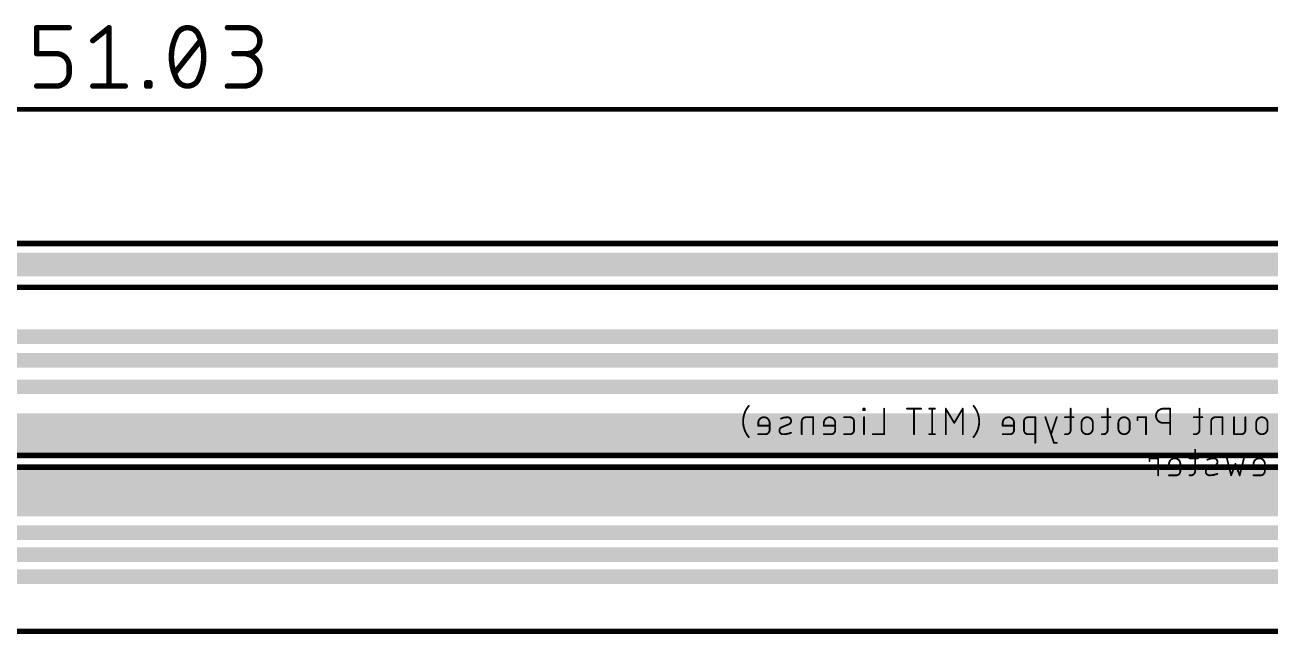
# Model space of a CAD drawing. Extents: x 6 to 264, y 30 to 75.
# Drawn here: x 135.34 to 170.04, y 54.53 to 71.49 of the extents above; entities that cross this region are included whole.
import ezdxf

# ---------------------------------------------------------------- set-up
doc = ezdxf.new("R2010")
doc.units = 0
for name, color, linetype in [('1', 12, 'CONTINUOUS'), ('16', 132, 'CONTINUOUS'), ('20', 31, 'CONTINUOUS'), ('26', 253, 'CONTINUOUS'), ('47', 253, 'CONTINUOUS')]:
    doc.layers.add(name, color=color, linetype=linetype)

msp = doc.modelspace()

# ---------------------------------------------------------------- linework, layer by layer
at = {"layer": '1'}
for points, const_width in [([(199.7964, 64.897), (62.7126, 64.897)], 0.4064), ([(188.6712, 62.8142), (65.8622, 62.8142)], 0.4064), ([(186.3344, 62.1538), (66.3194, 62.1538)], 0.4064), ([(184.4802, 61.4172), (66.4718, 61.4172)], 0.4064), ([(195.5292, 59.9694), (66.8274, 59.9694)], 0.508), ([(185.9731, 58.0136), (62.484, 58.0136)], 0.4064), ([(186.1029, 57.3532), (42.4688, 57.3532)], 0.4064), ([(186.2836, 56.7436), (40.0304, 56.7436)], 0.4064), ([(186.8678, 56.134), (35.306, 56.134)], 0.4064)]:
    msp.add_lwpolyline(points, dxfattribs=dict(at, const_width=const_width))
at = {"layer": '16'}
for points, const_width in [([(192.4558, 65.024), (25.6032, 65.024)], 0.254), ([(190.119, 64.6176), (27.559, 64.6176)], 0.254), ([(55.626, 64.1858), (197.4596, 64.1858)], 0.1524), ([(184.4802, 60.0456), (73.0758, 60.0456)], 1.27), ([(197.4596, 59.5122), (67.5132, 59.5122)], 0.1524), ([(197.8914, 59.182), (67.1576, 59.182)], 0.1524), ([(184.9374, 58.6232), (68.2244, 58.6232)], 1.27), ([(70.358, 54.61), (183.515, 54.61)], 0.1524)]:
    msp.add_lwpolyline(points, dxfattribs=dict(at, const_width=const_width))
at = {"layer": '20', "const_width": 0.1524}
for points in [[(181.3306, 65.405), (13.4366, 65.405)], [(188.722, 54.61), (70.358, 54.61)]]:
    msp.add_lwpolyline(points, dxfattribs=at)
at = {"layer": '26'}
for points, const_width in [([(155.5153, 60.8866, 0.1762), (155.3572, 60.452)], 0.0508), ([(155.525, 60.8785, 1), (155.5056, 60.8948)], 0.0254), ([(158.7067, 60.8203, 1), (158.7067, 60.7949)], 0.0254), ([(158.7194, 60.8076, 1), (158.694, 60.8076)], 0.0254), ([(158.7067, 60.7808, 1), (158.7067, 60.7554)], 0.0254), ([(158.694, 60.7681, 1), (158.7194, 60.7681)], 0.0254), ([(158.7589, 60.8076, 1), (158.7335, 60.8076)], 0.0254), ([(158.7335, 60.7681, 1), (158.7589, 60.7681)], 0.0254), ([(158.7462, 60.7949, 1), (158.7462, 60.8203)], 0.0254), ([(158.7462, 60.7554, 1), (158.7462, 60.7808)], 0.0254), ([(159.3012, 60.8076, 1), (159.2758, 60.8076)], 0.0254), ([(159.9234, 60.8203, 1), (159.9234, 60.7949)], 0.0254), ([(160.1336, 60.8076, 1), (160.1082, 60.8076)], 0.0254), ([(160.3185, 60.7949, 1), (160.3185, 60.8203)], 0.0254), ([(160.5448, 60.8203, 1), (160.5448, 60.7949)], 0.0254), ([(160.6365, 60.8076, 1), (160.6111, 60.8076)], 0.0254), ([(160.7028, 60.7949, 1), (160.7028, 60.8203)], 0.0254), ([(161.0149, 60.8141, 1), (160.9931, 60.8011)], 0.0254), ([(161.0167, 60.8076, 1), (160.9913, 60.8076)], 0.0254), ([(161.4908, 60.8076, 1), (161.4654, 60.8076)], 0.0254), ([(161.489, 60.8011, 1), (161.4672, 60.8141)], 0.0254), ([(161.9357, 60.452, 0.1762), (161.7776, 60.8866)], 0.0508), ([(161.7873, 60.8948, 1), (161.7679, 60.8785)], 0.0254), ([(164.4987, 60.8076, 1), (164.4733, 60.8076)], 0.0254), ([(165.5274, 60.8076, 1), (165.502, 60.8076)], 0.0254), ([(167.061, 60.8076, 1), (167.061, 60.4125)], 0.0508), ([(167.061, 60.8203, 1), (167.061, 60.7949)], 0.0254), ([(167.061, 60.7949, 1), (167.061, 60.8203)], 0.0254), ([(167.2712, 60.8076, 1), (167.2458, 60.8076)], 0.0254), ([(167.2585, 60.7949, 1), (167.2585, 60.8203)], 0.0254), ([(168.0877, 60.8076, 1), (168.0623, 60.8076)], 0.0254), ([(155.3572, 60.452, 0.1762), (155.5153, 60.0174)], 0.0508), ([(155.3699, 60.452, 1), (155.3445, 60.452)], 0.0254), ([(155.3445, 60.452, 1), (155.3699, 60.452)], 0.0254), ([(156.0956, 60.4125, 1), (155.7795, 60.4125)], 0.0508), ([(155.7922, 60.4125, 1), (155.7668, 60.4125)], 0.0254), ([(155.7668, 60.4125, 1), (155.7922, 60.4125)], 0.0254), ([(156.1083, 60.4125, 1), (156.0829, 60.4125)], 0.0254), ([(156.0829, 60.4125, 1), (156.1083, 60.4125)], 0.0254), ([(156.5912, 60.5705, 0.1025), (156.4134, 60.531)], 0.0508), ([(156.4082, 60.5426, 1), (156.4186, 60.5194)], 0.0254), ([(156.6307, 60.373, 0.8318), (156.5912, 60.5705)], 0.0508), ([(156.591, 60.5832, 1), (156.5914, 60.5578)], 0.0254), ([(156.5914, 60.5578, 1), (156.591, 60.5832)], 0.0254), ([(156.626, 60.3848, 1), (156.6354, 60.3612)], 0.0254), ([(156.6354, 60.3612, 1), (156.626, 60.3848)], 0.0254), ([(157.1096, 60.5705, 0.4142), (156.9911, 60.452)], 0.0508), ([(157.0038, 60.452, 1), (156.9784, 60.452)], 0.0254), ([(156.9784, 60.452, 1), (157.0038, 60.452)], 0.0254), ([(157.1096, 60.5832, 1), (157.1096, 60.5578)], 0.0254), ([(157.1096, 60.5578, 1), (157.1096, 60.5832)], 0.0254), ([(157.3199, 60.5705, 1), (157.2945, 60.5705)], 0.0254), ([(157.3072, 60.5578, 1), (157.3072, 60.5832)], 0.0254), ([(157.9244, 60.4125, 1), (157.6083, 60.4125)], 0.0508), ([(157.621, 60.4125, 1), (157.5956, 60.4125)], 0.0254), ([(157.5956, 60.4125, 1), (157.621, 60.4125)], 0.0254), ([(157.9371, 60.4125, 1), (157.9117, 60.4125)], 0.0254), ([(157.9117, 60.4125, 1), (157.9371, 60.4125)], 0.0254), ([(158.1729, 60.5832, 1), (158.1729, 60.5578)], 0.0254), ([(158.4494, 60.452, 0.4142), (158.3309, 60.5705)], 0.0508), ([(158.3309, 60.5832, 1), (158.3309, 60.5578)], 0.0254), ([(158.3309, 60.5578, 1), (158.3309, 60.5832)], 0.0254), ([(158.4621, 60.452, 1), (158.4367, 60.452)], 0.0254), ([(158.4367, 60.452, 1), (158.4621, 60.452)], 0.0254), ([(158.7392, 60.5705, 1), (158.7138, 60.5705)], 0.0254), ([(161.2302, 60.419, 1), (161.2519, 60.406)], 0.0254), ([(161.2302, 60.406, 1), (161.2519, 60.419)], 0.0254), ([(161.7776, 60.0174, 0.1762), (161.9357, 60.452)], 0.0508), ([(161.9484, 60.452, 1), (161.923, 60.452)], 0.0254), ([(161.923, 60.452, 1), (161.9484, 60.452)], 0.0254), ([(162.9078, 60.4125, 1), (162.5917, 60.4125)], 0.0508), ([(162.6044, 60.4125, 1), (162.579, 60.4125)], 0.0254), ([(162.579, 60.4125, 1), (162.6044, 60.4125)], 0.0254), ([(162.9205, 60.4125, 1), (162.8951, 60.4125)], 0.0254), ([(162.8951, 60.4125, 1), (162.9205, 60.4125)], 0.0254), ([(163.3014, 60.5705, 0.4142), (163.1829, 60.452)], 0.0508), ([(163.1956, 60.452, 1), (163.1702, 60.452)], 0.0254), ([(163.1702, 60.452, 1), (163.1956, 60.452)], 0.0254), ([(163.3014, 60.5832, 1), (163.3014, 60.5578)], 0.0254), ([(163.3014, 60.5578, 1), (163.3014, 60.5832)], 0.0254), ([(163.5116, 60.5705, 1), (163.4862, 60.5705)], 0.0254), ([(163.4989, 60.5578, 1), (163.4989, 60.5832)], 0.0254), ([(163.7925, 60.5745, 1), (163.7684, 60.5665)], 0.0254), ([(164.1086, 60.5665, 1), (164.0845, 60.5745)], 0.0254), ([(164.328, 60.5832, 1), (164.328, 60.5578)], 0.0254), ([(164.565, 60.5578, 1), (164.565, 60.5832)], 0.0254), ([(165.1024, 60.4125, 1), (164.7863, 60.4125)], 0.0508), ([(164.799, 60.4125, 1), (164.7736, 60.4125)], 0.0254), ([(164.7736, 60.4125, 1), (164.799, 60.4125)], 0.0254), ([(165.1151, 60.4125, 1), (165.0897, 60.4125)], 0.0254), ([(165.0897, 60.4125, 1), (165.1151, 60.4125)], 0.0254), ([(165.3567, 60.5832, 1), (165.3567, 60.5578)], 0.0254), ([(165.5937, 60.5578, 1), (165.5937, 60.5832)], 0.0254), ([(166.1311, 60.4125, 1), (165.815, 60.4125)], 0.0508), ([(165.8277, 60.4125, 1), (165.8023, 60.4125)], 0.0254), ([(165.8023, 60.4125, 1), (165.8277, 60.4125)], 0.0254), ([(166.1438, 60.4125, 1), (166.1184, 60.4125)], 0.0254), ([(166.1184, 60.4125, 1), (166.1438, 60.4125)], 0.0254), ([(166.3475, 60.5832, 1), (166.3475, 60.5578)], 0.0254), ([(166.3602, 60.5705, 1), (166.3348, 60.5705)], 0.0254), ([(166.3348, 60.4915, 1), (166.3602, 60.4915)], 0.0254), ([(166.5973, 60.5705, 1), (166.5719, 60.5705)], 0.0254), ([(166.5846, 60.5578, 1), (166.5846, 60.5832)], 0.0254), ([(167.061, 60.4252, 1), (167.061, 60.3998)], 0.0254), ([(167.061, 60.3998, 1), (167.061, 60.4252)], 0.0254), ([(167.2585, 60.3998, 1), (167.2585, 60.4252)], 0.0254), ([(167.917, 60.5832, 1), (167.917, 60.5578)], 0.0254), ([(168.154, 60.5578, 1), (168.154, 60.5832)], 0.0254), ([(168.5167, 60.5705, 0.4142), (168.3981, 60.452)], 0.0508), ([(168.4108, 60.452, 1), (168.3854, 60.452)], 0.0254), ([(168.3854, 60.452, 1), (168.4108, 60.452)], 0.0254), ([(168.5167, 60.5832, 1), (168.5167, 60.5578)], 0.0254), ([(168.5167, 60.5578, 1), (168.5167, 60.5832)], 0.0254), ([(168.7269, 60.5705, 1), (168.7015, 60.5705)], 0.0254), ([(168.7142, 60.5578, 1), (168.7142, 60.5832)], 0.0254), ([(169.0509, 60.5705, 1), (169.0255, 60.5705)], 0.0254), ([(169.367, 60.5705, 1), (169.3416, 60.5705)], 0.0254), ([(169.9715, 60.4125, 1), (169.6554, 60.4125)], 0.0508), ([(169.6681, 60.4125, 1), (169.6427, 60.4125)], 0.0254), ([(169.6427, 60.4125, 1), (169.6681, 60.4125)], 0.0254), ([(169.9842, 60.4125, 1), (169.9588, 60.4125)], 0.0254), ([(169.9588, 60.4125, 1), (169.9842, 60.4125)], 0.0254), ([(155.5056, 60.0092, 1), (155.525, 60.0255)], 0.0254), ([(155.7795, 60.3462, 1), (155.7795, 60.3208)], 0.0254), ([(155.7668, 60.3335, 1), (155.7922, 60.3335)], 0.0254), ([(155.7795, 60.1091, 1), (155.7795, 60.0837)], 0.0254), ([(155.9771, 60.0964, 0.4142), (156.0956, 60.2149)], 0.0508), ([(155.9771, 60.1091, 1), (155.9771, 60.0837)], 0.0254), ([(155.9771, 60.0837, 1), (155.9771, 60.1091)], 0.0254), ([(156.1083, 60.2149, 1), (156.0829, 60.2149)], 0.0254), ([(156.0829, 60.2149, 1), (156.1083, 60.2149)], 0.0254), ([(156.0956, 60.3208, 1), (156.0956, 60.3462)], 0.0254), ([(156.4331, 60.294, 0.8318), (156.4727, 60.0964)], 0.0508), ([(156.4284, 60.3057, 1), (156.4379, 60.2822)], 0.0254), ([(156.4379, 60.2822, 1), (156.4284, 60.3057)], 0.0254), ([(156.4725, 60.1091, 1), (156.4728, 60.0837)], 0.0254), ([(156.4727, 60.0964, 0.083), (156.69, 60.1359)], 0.0508), ([(156.4728, 60.0837, 1), (156.4725, 60.1091)], 0.0254), ([(156.6943, 60.124, 1), (156.6857, 60.1479)], 0.0254), ([(156.9784, 60.0964, 1), (157.0038, 60.0964)], 0.0254), ([(157.2945, 60.0964, 1), (157.3199, 60.0964)], 0.0254), ([(157.6083, 60.3462, 1), (157.6083, 60.3208)], 0.0254), ([(157.5956, 60.3335, 1), (157.621, 60.3335)], 0.0254), ([(157.6083, 60.1091, 1), (157.6083, 60.0837)], 0.0254), ([(157.8059, 60.0964, 0.4142), (157.9244, 60.2149)], 0.0508), ([(157.8059, 60.1091, 1), (157.8059, 60.0837)], 0.0254), ([(157.8059, 60.0837, 1), (157.8059, 60.1091)], 0.0254), ([(157.9371, 60.2149, 1), (157.9117, 60.2149)], 0.0254), ([(157.9117, 60.2149, 1), (157.9371, 60.2149)], 0.0254), ([(157.9244, 60.3208, 1), (157.9244, 60.3462)], 0.0254), ([(158.1729, 60.1091, 1), (158.1729, 60.0837)], 0.0254), ([(158.3309, 60.0964, 0.4142), (158.4494, 60.2149)], 0.0508), ([(158.3309, 60.1091, 1), (158.3309, 60.0837)], 0.0254), ([(158.3309, 60.0837, 1), (158.3309, 60.1091)], 0.0254), ([(158.4621, 60.2149, 1), (158.4367, 60.2149)], 0.0254), ([(158.4367, 60.2149, 1), (158.4621, 60.2149)], 0.0254), ([(158.7138, 60.0964, 1), (158.7392, 60.0964)], 0.0254), ([(158.9724, 60.1091, 1), (158.9724, 60.0837)], 0.0254), ([(159.2758, 60.0964, 1), (159.3012, 60.0964)], 0.0254), ([(159.2885, 60.0837, 1), (159.2885, 60.1091)], 0.0254), ([(160.1082, 60.0964, 1), (160.1336, 60.0964)], 0.0254), ([(160.5448, 60.1091, 1), (160.5448, 60.0837)], 0.0254), ([(160.6111, 60.0964, 1), (160.6365, 60.0964)], 0.0254), ([(160.7028, 60.0837, 1), (160.7028, 60.1091)], 0.0254), ([(160.9913, 60.0964, 1), (161.0167, 60.0964)], 0.0254), ([(161.4654, 60.0964, 1), (161.4908, 60.0964)], 0.0254), ([(161.7679, 60.0255, 1), (161.7873, 60.0092)], 0.0254), ([(162.5917, 60.3462, 1), (162.5917, 60.3208)], 0.0254), ([(162.579, 60.3335, 1), (162.6044, 60.3335)], 0.0254), ([(162.5917, 60.1091, 1), (162.5917, 60.0837)], 0.0254), ([(162.7893, 60.0964, 0.4142), (162.9078, 60.2149)], 0.0508), ([(162.7893, 60.1091, 1), (162.7893, 60.0837)], 0.0254), ([(162.7893, 60.0837, 1), (162.7893, 60.1091)], 0.0254), ([(162.9205, 60.2149, 1), (162.8951, 60.2149)], 0.0254), ([(162.8951, 60.2149, 1), (162.9205, 60.2149)], 0.0254), ([(162.9078, 60.3208, 1), (162.9078, 60.3462)], 0.0254), ([(163.1829, 60.2149, 0.4142), (163.3014, 60.0964)], 0.0508), ([(163.1956, 60.2149, 1), (163.1702, 60.2149)], 0.0254), ([(163.1702, 60.2149, 1), (163.1956, 60.2149)], 0.0254), ([(163.3014, 60.1091, 1), (163.3014, 60.0837)], 0.0254), ([(163.3014, 60.0837, 1), (163.3014, 60.1091)], 0.0254), ([(163.4989, 60.0837, 1), (163.4989, 60.1091)], 0.0254), ([(163.9265, 60.1004, 1), (163.9505, 60.0924)], 0.0254), ([(164.328, 60.1091, 1), (164.328, 60.0837)], 0.0254), ([(164.3675, 60.0964, 0.4142), (164.486, 60.2149)], 0.0508), ([(164.3675, 60.1091, 1), (164.3675, 60.0837)], 0.0254), ([(164.3675, 60.0837, 1), (164.3675, 60.1091)], 0.0254), ([(164.4987, 60.2149, 1), (164.4733, 60.2149)], 0.0254), ([(164.4733, 60.2149, 1), (164.4987, 60.2149)], 0.0254), ([(164.7863, 60.2544, 1), (165.1024, 60.2544)], 0.0508), ([(164.799, 60.2544, 1), (164.7736, 60.2544)], 0.0254), ([(164.7736, 60.2544, 1), (164.799, 60.2544)], 0.0254), ([(165.1151, 60.2544, 1), (165.0897, 60.2544)], 0.0254), ([(165.0897, 60.2544, 1), (165.1151, 60.2544)], 0.0254), ([(165.3567, 60.1091, 1), (165.3567, 60.0837)], 0.0254), ([(165.3962, 60.0964, 0.4142), (165.5147, 60.2149)], 0.0508), ([(165.3962, 60.1091, 1), (165.3962, 60.0837)], 0.0254), ([(165.3962, 60.0837, 1), (165.3962, 60.1091)], 0.0254), ([(165.5274, 60.2149, 1), (165.502, 60.2149)], 0.0254), ([(165.502, 60.2149, 1), (165.5274, 60.2149)], 0.0254), ([(165.815, 60.2544, 1), (166.1311, 60.2544)], 0.0508), ([(165.8277, 60.2544, 1), (165.8023, 60.2544)], 0.0254), ([(165.8023, 60.2544, 1), (165.8277, 60.2544)], 0.0254), ([(166.1438, 60.2544, 1), (166.1184, 60.2544)], 0.0254), ([(166.1184, 60.2544, 1), (166.1438, 60.2544)], 0.0254), ([(166.5719, 60.0964, 1), (166.5973, 60.0964)], 0.0254), ([(167.2458, 60.0964, 1), (167.2712, 60.0964)], 0.0254), ([(167.917, 60.1091, 1), (167.917, 60.0837)], 0.0254), ([(167.9565, 60.0964, 0.4142), (168.075, 60.2149)], 0.0508), ([(167.9565, 60.1091, 1), (167.9565, 60.0837)], 0.0254), ([(167.9565, 60.0837, 1), (167.9565, 60.1091)], 0.0254), ([(168.0877, 60.2149, 1), (168.0623, 60.2149)], 0.0254), ([(168.0623, 60.2149, 1), (168.0877, 60.2149)], 0.0254), ([(168.3854, 60.0964, 1), (168.4108, 60.0964)], 0.0254), ([(168.7015, 60.0964, 1), (168.7269, 60.0964)], 0.0254), ([(169.0382, 60.1091, 1), (169.0382, 60.0837)], 0.0254), ([(169.0255, 60.0964, 1), (169.0509, 60.0964)], 0.0254), ([(169.2358, 60.0964, 0.4142), (169.3543, 60.2149)], 0.0508), ([(169.2358, 60.1091, 1), (169.2358, 60.0837)], 0.0254), ([(169.2358, 60.0837, 1), (169.2358, 60.1091)], 0.0254), ([(169.367, 60.2149, 1), (169.3416, 60.2149)], 0.0254), ([(169.3416, 60.2149, 1), (169.367, 60.2149)], 0.0254), ([(169.6554, 60.2544, 1), (169.9715, 60.2544)], 0.0508), ([(169.6681, 60.2544, 1), (169.6427, 60.2544)], 0.0254), ([(169.6427, 60.2544, 1), (169.6681, 60.2544)], 0.0254), ([(169.9842, 60.2544, 1), (169.9588, 60.2544)], 0.0254), ([(169.9588, 60.2544, 1), (169.9842, 60.2544)], 0.0254), ([(163.4862, 59.8593, 1), (163.5116, 59.8593)], 0.0254), ([(164.0175, 59.872, 1), (164.0175, 59.8466)], 0.0254), ([(164.0055, 59.8553, 1), (164.0296, 59.8634)], 0.0254), ([(164.0965, 59.8466, 1), (164.0965, 59.872)], 0.0254), ([(167.9672, 59.6646, 1), (167.9418, 59.6646)], 0.0254), ([(166.6842, 59.4402, 1), (166.6842, 59.4148)], 0.0254), ([(166.6969, 59.4275, 1), (166.6715, 59.4275)], 0.0254), ([(166.6715, 59.3485, 1), (166.6969, 59.3485)], 0.0254), ([(166.934, 59.4275, 1), (166.9086, 59.4275)], 0.0254), ([(166.9213, 59.4148, 1), (166.9213, 59.4402)], 0.0254), ([(167.5422, 59.2695, 1), (167.2261, 59.2695)], 0.0508), ([(167.7965, 59.4402, 1), (167.7965, 59.4148)], 0.0254), ([(168.0335, 59.4148, 1), (168.0335, 59.4402)], 0.0254), ([(168.4721, 59.4275, 0.1025), (168.2943, 59.388)], 0.0508), ([(168.2891, 59.3996, 1), (168.2995, 59.3764)], 0.0254), ([(168.5116, 59.23, 0.8318), (168.4721, 59.4275)], 0.0508), ([(168.4719, 59.4402, 1), (168.4723, 59.4148)], 0.0254), ([(168.4723, 59.4148, 1), (168.4719, 59.4402)], 0.0254), ([(168.851, 59.4306, 1), (168.8264, 59.4245)], 0.0254), ([(169.3251, 59.4245, 1), (169.3005, 59.4306)], 0.0254), ([(169.8967, 59.2695, 1), (169.5807, 59.2695)], 0.0508), ([(167.2388, 59.2695, 1), (167.2134, 59.2695)], 0.0254), ([(167.2134, 59.2695, 1), (167.2388, 59.2695)], 0.0254), ([(167.2261, 59.2032, 1), (167.2261, 59.1778)], 0.0254), ([(167.2134, 59.1905, 1), (167.2388, 59.1905)], 0.0254), ([(167.4236, 58.9534, 0.4142), (167.5422, 59.0719)], 0.0508), ([(167.5549, 59.2695, 1), (167.5295, 59.2695)], 0.0254), ([(167.5295, 59.2695, 1), (167.5549, 59.2695)], 0.0254), ([(167.5549, 59.0719, 1), (167.5295, 59.0719)], 0.0254), ([(167.5295, 59.0719, 1), (167.5549, 59.0719)], 0.0254), ([(167.5422, 59.1778, 1), (167.5422, 59.2032)], 0.0254), ([(167.836, 58.9534, 0.4142), (167.9545, 59.0719)], 0.0508), ([(167.9672, 59.0719, 1), (167.9418, 59.0719)], 0.0254), ([(167.9418, 59.0719, 1), (167.9672, 59.0719)], 0.0254), ([(168.3141, 59.151, 0.8318), (168.3536, 58.9534)], 0.0508), ([(168.3093, 59.1627, 1), (168.3188, 59.1392)], 0.0254), ([(168.3188, 59.1392, 1), (168.3093, 59.1627)], 0.0254), ([(168.3536, 58.9534, 0.083), (168.5709, 58.9929)], 0.0508), ([(168.5069, 59.2418, 1), (168.5163, 59.2182)], 0.0254), ([(168.5163, 59.2182, 1), (168.5069, 59.2418)], 0.0254), ([(168.5752, 58.981, 1), (168.5666, 59.0049)], 0.0254), ([(169.0877, 59.2739, 1), (169.0639, 59.265)], 0.0254), ([(169.0877, 59.265, 1), (169.0639, 59.2739)], 0.0254), ([(169.5934, 59.2695, 1), (169.568, 59.2695)], 0.0254), ([(169.568, 59.2695, 1), (169.5934, 59.2695)], 0.0254), ([(169.5807, 59.2032, 1), (169.5807, 59.1778)], 0.0254), ([(169.568, 59.1905, 1), (169.5934, 59.1905)], 0.0254), ([(169.7782, 58.9534, 0.4142), (169.8967, 59.0719)], 0.0508), ([(169.9094, 59.2695, 1), (169.884, 59.2695)], 0.0254), ([(169.884, 59.2695, 1), (169.9094, 59.2695)], 0.0254), ([(169.9094, 59.0719, 1), (169.884, 59.0719)], 0.0254), ([(169.884, 59.0719, 1), (169.9094, 59.0719)], 0.0254), ([(169.8967, 59.1778, 1), (169.8967, 59.2032)], 0.0254), ([(166.9086, 58.9534, 1), (166.934, 58.9534)], 0.0254), ([(167.2261, 58.9661, 1), (167.2261, 58.9407)], 0.0254), ([(167.4236, 58.9661, 1), (167.4236, 58.9407)], 0.0254), ([(167.4236, 58.9407, 1), (167.4236, 58.9661)], 0.0254), ([(167.7965, 58.9661, 1), (167.7965, 58.9407)], 0.0254), ([(167.836, 58.9661, 1), (167.836, 58.9407)], 0.0254), ([(167.836, 58.9407, 1), (167.836, 58.9661)], 0.0254), ([(168.3534, 58.9661, 1), (168.3537, 58.9407)], 0.0254), ([(168.3537, 58.9407, 1), (168.3534, 58.9661)], 0.0254), ([(168.9453, 58.9579, 1), (168.9691, 58.9489)], 0.0254), ([(168.9449, 58.9503, 1), (168.9695, 58.9565)], 0.0254), ([(169.182, 58.9565, 1), (169.2066, 58.9503)], 0.0254), ([(169.1824, 58.9489, 1), (169.2062, 58.9579)], 0.0254), ([(169.5807, 58.9661, 1), (169.5807, 58.9407)], 0.0254), ([(169.7782, 58.9661, 1), (169.7782, 58.9407)], 0.0254), ([(169.7782, 58.9407, 1), (169.7782, 58.9661)], 0.0254)]:
    msp.add_lwpolyline(points, format="xyb", dxfattribs=dict(at, const_width=const_width))
at = {"layer": '26', "const_width": 0.0508}
for points in [[(158.7462, 60.8076), (158.7067, 60.8076)], [(158.7067, 60.8076), (158.7067, 60.7681)], [(158.7067, 60.7681), (158.7462, 60.7681)], [(158.7462, 60.7681), (158.7462, 60.8076)], [(159.2885, 60.8076), (159.2885, 60.0964)], [(160.3185, 60.8076), (159.9234, 60.8076)], [(160.1209, 60.0964), (160.1209, 60.8076)], [(160.7028, 60.8076), (160.5448, 60.8076)], [(160.6238, 60.8076), (160.6238, 60.0964)], [(161.241, 60.4125), (161.004, 60.8076)], [(161.004, 60.8076), (161.004, 60.0964)], [(161.4781, 60.8076), (161.241, 60.4125)], [(161.4781, 60.0964), (161.4781, 60.8076)], [(164.486, 60.8076), (164.486, 60.2149)], [(165.5147, 60.8076), (165.5147, 60.2149)], [(167.2585, 60.8076), (167.061, 60.8076)], [(167.2585, 60.0964), (167.2585, 60.8076)], [(168.075, 60.8076), (168.075, 60.2149)], [(155.7795, 60.4125), (155.7795, 60.3335)], [(156.0956, 60.2149), (156.0956, 60.4125)], [(156.4331, 60.294), (156.6307, 60.373)], [(156.9911, 60.452), (156.9911, 60.0964)], [(157.3072, 60.5705), (157.1096, 60.5705)], [(157.3072, 60.0964), (157.3072, 60.5705)], [(157.6083, 60.4125), (157.6083, 60.3335)], [(157.9244, 60.2149), (157.9244, 60.4125)], [(158.3309, 60.5705), (158.1729, 60.5705)], [(158.4494, 60.2149), (158.4494, 60.452)], [(158.7265, 60.0964), (158.7265, 60.5705)], [(162.5917, 60.4125), (162.5917, 60.3335)], [(162.9078, 60.2149), (162.9078, 60.4125)], [(163.1829, 60.452), (163.1829, 60.2149)], [(163.4989, 60.5705), (163.3014, 60.5705)], [(163.4989, 59.8593), (163.4989, 60.5705)], [(164.0175, 59.8593), (163.7805, 60.5705)], [(164.0965, 60.5705), (163.9385, 60.0964)], [(164.565, 60.5705), (164.328, 60.5705)], [(164.7863, 60.4125), (164.7863, 60.2544)], [(165.1024, 60.2544), (165.1024, 60.4125)], [(165.5937, 60.5705), (165.3567, 60.5705)], [(165.815, 60.4125), (165.815, 60.2544)], [(166.1311, 60.2544), (166.1311, 60.4125)], [(166.5846, 60.5705), (166.3475, 60.5705)], [(166.3475, 60.5705), (166.3475, 60.4915)], [(166.5846, 60.0964), (166.5846, 60.5705)], [(167.061, 60.4125), (167.2585, 60.4125)], [(168.154, 60.5705), (167.917, 60.5705)], [(168.3981, 60.452), (168.3981, 60.0964)], [(168.7142, 60.5705), (168.5167, 60.5705)], [(168.7142, 60.0964), (168.7142, 60.5705)], [(169.0382, 60.0964), (169.0382, 60.5705)], [(169.3543, 60.5705), (169.3543, 60.2149)], [(169.6554, 60.4125), (169.6554, 60.2544)], [(169.9715, 60.2544), (169.9715, 60.4125)], [(155.7795, 60.3335), (156.0956, 60.3335)], [(155.7795, 60.0964), (155.9771, 60.0964)], [(157.6083, 60.3335), (157.9244, 60.3335)], [(157.6083, 60.0964), (157.8059, 60.0964)], [(158.1729, 60.0964), (158.3309, 60.0964)], [(159.2885, 60.0964), (158.9724, 60.0964)], [(160.7028, 60.0964), (160.5448, 60.0964)], [(162.5917, 60.3335), (162.9078, 60.3335)], [(162.5917, 60.0964), (162.7893, 60.0964)], [(163.3014, 60.0964), (163.4989, 60.0964)], [(164.3675, 60.0964), (164.328, 60.0964)], [(165.3962, 60.0964), (165.3567, 60.0964)], [(167.9565, 60.0964), (167.917, 60.0964)], [(169.2358, 60.0964), (169.0382, 60.0964)], [(164.0965, 59.8593), (164.0175, 59.8593)], [(167.9545, 59.6646), (167.9545, 59.0719)], [(166.9213, 59.4275), (166.6842, 59.4275)], [(166.6842, 59.4275), (166.6842, 59.3485)], [(166.9213, 58.9534), (166.9213, 59.4275)], [(168.0335, 59.4275), (167.7965, 59.4275)], [(168.9572, 58.9534), (168.8387, 59.4275)], [(169.3128, 59.4275), (169.1943, 58.9534)], [(167.2261, 59.2695), (167.2261, 59.1905)], [(167.2261, 59.1905), (167.5422, 59.1905)], [(167.5422, 59.0719), (167.5422, 59.2695)], [(168.3141, 59.151), (168.5116, 59.23)], [(169.0758, 59.2695), (168.9572, 58.9534)], [(169.1943, 58.9534), (169.0758, 59.2695)], [(169.5807, 59.2695), (169.5807, 59.1905)], [(169.5807, 59.1905), (169.8967, 59.1905)], [(169.8967, 59.0719), (169.8967, 59.2695)], [(167.2261, 58.9534), (167.4236, 58.9534)], [(167.836, 58.9534), (167.7965, 58.9534)], [(169.5807, 58.9534), (169.7782, 58.9534)]]:
    msp.add_lwpolyline(points, dxfattribs=at)
at = {"layer": '47'}
for points, const_width in [([(135.6734, 70.6926), (135.6734, 71.4151)], 0.1524), ([(135.6734, 71.4151), (136.5765, 71.4151)], 0.1524), ([(137.2365, 71.0539), (137.6881, 71.4151)], 0.1524), ([(137.6881, 71.4151), (137.6881, 69.7895)], 0.1524), ([(140.988, 71.4151), (141.5299, 71.4151)], 0.1524), ([(139.5152, 70.1507), (140.2377, 71.0539)], 0.1524), ([(136.2153, 70.6926), (135.6734, 70.6926)], 0.1524), ([(141.5299, 70.6926), (141.1687, 70.6926)], 0.1524), ([(136.5765, 70.1507), (136.5765, 70.3314)], 0.1524), ([(135.6734, 69.7895), (136.2153, 69.7895)], 0.1524), ([(137.2365, 69.7895), (138.1396, 69.7895)], 0.1524), ([(138.7371, 69.7895), (138.7371, 69.8798)], 0.1524), ([(138.7371, 69.8798), (138.8274, 69.8798)], 0.1524), ([(138.8274, 69.7895), (138.7371, 69.7895)], 0.1524), ([(138.8274, 69.8798), (138.8274, 69.7895)], 0.1524), ([(140.988, 69.7895), (141.4396, 69.7895)], 0.1524), ([(263.3838, 69.1388), (12.4856, 69.1388)], 0.13)]:
    msp.add_lwpolyline(points, dxfattribs=dict(at, const_width=const_width))
for points, const_width in [([(135.7115, 71.4151, 1), (135.6353, 71.4151)], 0.0762), ([(135.6734, 71.4532, 1), (135.6734, 71.377)], 0.0762), ([(136.5765, 71.377, 1), (136.5765, 71.4532)], 0.0762), ([(137.7262, 71.4151, 1), (137.65, 71.4151)], 0.0762), ([(137.7119, 71.3853, 1), (137.6643, 71.4449)], 0.0762), ([(139.8765, 71.4151, 0.3205), (139.5604, 71.1893)], 0.1524), ([(140.1926, 71.1893, 0.3205), (139.8765, 71.4151)], 0.1524), ([(139.8765, 71.4532, 1), (139.8765, 71.377)], 0.0762), ([(139.8765, 71.377, 1), (139.8765, 71.4532)], 0.0762), ([(140.988, 71.4532, 1), (140.988, 71.377)], 0.0762), ([(141.5299, 70.6926, 1), (141.5299, 71.4151)], 0.1524), ([(141.5299, 71.4532, 1), (141.5299, 71.377)], 0.0762), ([(141.5299, 71.377, 1), (141.5299, 71.4532)], 0.0762), ([(139.5604, 71.1893, 0.1139), (139.4249, 70.6023)], 0.1524), ([(139.5243, 71.2017, 1), (139.5964, 71.177)], 0.0762), ([(139.5946, 71.1726, 1), (139.5261, 71.206)], 0.0762), ([(140.2268, 71.206, 1), (140.1583, 71.1726)], 0.0762), ([(140.328, 70.6023, 0.1139), (140.1926, 71.1893)], 0.1524), ([(140.1565, 71.177, 1), (140.2286, 71.2017)], 0.0762), ([(137.2127, 71.0836, 1), (137.2603, 71.0241)], 0.0762), ([(140.2675, 71.0301, 1), (140.208, 71.0777)], 0.0762), ([(135.6734, 70.7307, 1), (135.6734, 70.6545)], 0.0762), ([(135.6353, 70.6926, 1), (135.7115, 70.6926)], 0.0762), ([(136.5765, 70.3314, 0.4142), (136.2153, 70.6926)], 0.1524), ([(136.2153, 70.7307, 1), (136.2153, 70.6545)], 0.0762), ([(136.2153, 70.6545, 1), (136.2153, 70.7307)], 0.0762), ([(139.4249, 70.6023, 0.1139), (139.5604, 70.0153)], 0.1524), ([(139.463, 70.6023, 1), (139.3868, 70.6023)], 0.0762), ([(139.3868, 70.6023, 1), (139.463, 70.6023)], 0.0762), ([(140.1926, 70.0153, 0.1139), (140.328, 70.6023)], 0.1524), ([(140.3661, 70.6023, 1), (140.2899, 70.6023)], 0.0762), ([(140.2899, 70.6023, 1), (140.3661, 70.6023)], 0.0762), ([(141.1687, 70.7307, 1), (141.1687, 70.6545)], 0.0762), ([(141.4396, 69.7895, 1), (141.4396, 70.6926)], 0.1524), ([(141.4396, 70.7307, 1), (141.4396, 70.6545)], 0.0762), ([(141.5299, 70.7307, 1), (141.5299, 70.6545)], 0.0762), ([(141.5299, 70.6545, 1), (141.5299, 70.7307)], 0.0762), ([(136.2153, 69.7895, 0.4142), (136.5765, 70.1507)], 0.1524), ([(136.6146, 70.3314, 1), (136.5384, 70.3314)], 0.0762), ([(136.5384, 70.3314, 1), (136.6146, 70.3314)], 0.0762), ([(136.6146, 70.1507, 1), (136.5384, 70.1507)], 0.0762), ([(136.5384, 70.1507, 1), (136.6146, 70.1507)], 0.0762), ([(139.4855, 70.1745, 1), (139.545, 70.1269)], 0.0762), ([(135.6734, 69.8276, 1), (135.6734, 69.7514)], 0.0762), ([(136.2153, 69.8276, 1), (136.2153, 69.7514)], 0.0762), ([(136.2153, 69.7514, 1), (136.2153, 69.8276)], 0.0762), ([(137.2365, 69.8276, 1), (137.2365, 69.7514)], 0.0762), ([(137.65, 69.7895, 1), (137.7262, 69.7895)], 0.0762), ([(138.1396, 69.7514, 1), (138.1396, 69.8276)], 0.0762), ([(138.7752, 69.8798, 1), (138.699, 69.8798)], 0.0762), ([(138.7371, 69.9179, 1), (138.7371, 69.8417)], 0.0762), ([(138.7371, 69.8276, 1), (138.7371, 69.7514)], 0.0762), ([(138.699, 69.7895, 1), (138.7752, 69.7895)], 0.0762), ([(138.8655, 69.8798, 1), (138.7893, 69.8798)], 0.0762), ([(138.7893, 69.7895, 1), (138.8655, 69.7895)], 0.0762), ([(138.8274, 69.8417, 1), (138.8274, 69.9179)], 0.0762), ([(138.8274, 69.7514, 1), (138.8274, 69.8276)], 0.0762), ([(139.5964, 70.0276, 1), (139.5243, 70.0029)], 0.0762), ([(139.5604, 70.0153, 0.3205), (139.8765, 69.7895)], 0.1524), ([(139.5261, 69.9986, 1), (139.5946, 70.032)], 0.0762), ([(139.8765, 69.7895, 0.3205), (140.1926, 70.0153)], 0.1524), ([(139.8765, 69.8276, 1), (139.8765, 69.7514)], 0.0762), ([(139.8765, 69.7514, 1), (139.8765, 69.8276)], 0.0762), ([(140.1583, 70.032, 1), (140.2268, 69.9986)], 0.0762), ([(140.2286, 70.0029, 1), (140.1565, 70.0276)], 0.0762), ([(140.988, 69.8276, 1), (140.988, 69.7514)], 0.0762), ([(141.4396, 69.8276, 1), (141.4396, 69.7514)], 0.0762), ([(141.4396, 69.7514, 1), (141.4396, 69.8276)], 0.0762)]:
    msp.add_lwpolyline(points, format="xyb", dxfattribs=dict(at, const_width=const_width))

doc.saveas('drawing.dxf')
